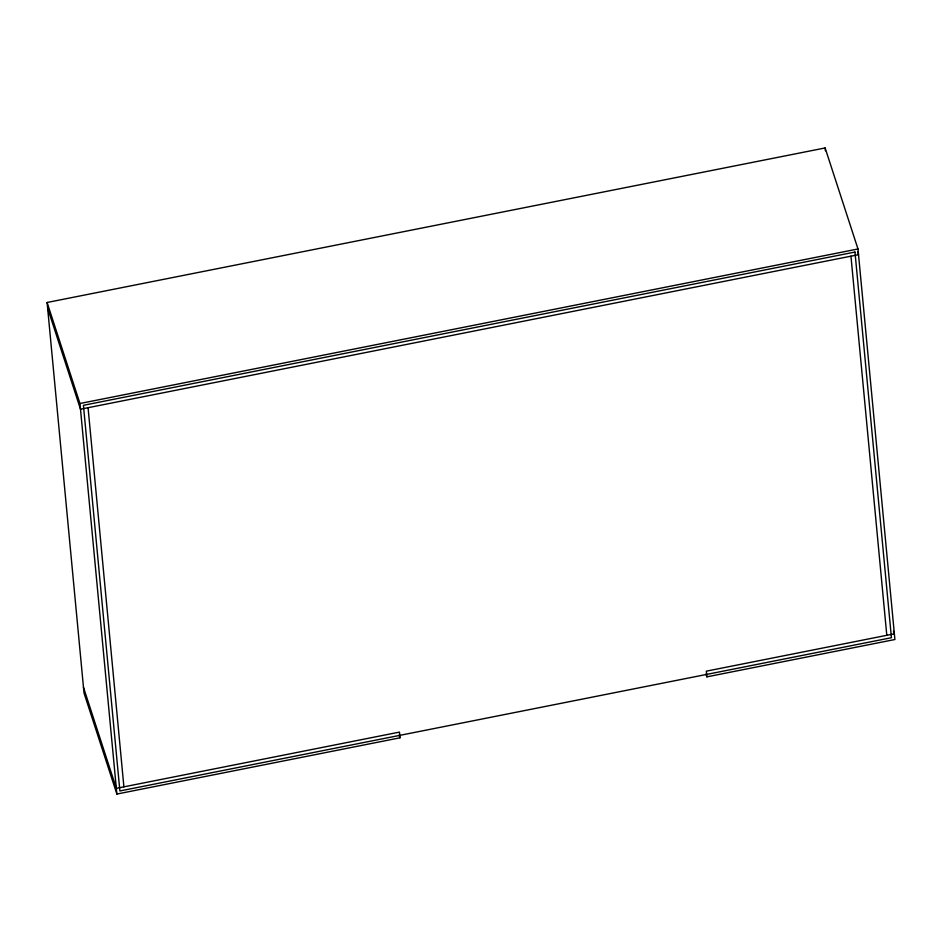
<?xml version="1.0" encoding="UTF-8"?>
<svg xmlns="http://www.w3.org/2000/svg" width="942" height="942" viewBox="0 0 942 942"><rect width="100%" height="100%" fill="white"/><g stroke="black" fill="none" stroke-linecap="round" stroke-linejoin="round"><path stroke-width="1.41" d="M83.473 687.33L116.337 788.348L399.455 732.111L399.985 737.81L116.879 794.047L84.015 693.029L47.1 302.488L825.121 147.953L857.985 248.971L894.9 639.512L706.877 676.851L705.982 674.083M47.1 302.488L79.952 403.506L857.985 248.971M857.62 251.903L858.527 254.67L80.494 409.205L47.642 308.187M893.463 631.046L894.358 633.813L706.335 671.163L706.877 676.851M399.09 735.043L399.985 737.81M850.956 256.177L886.799 635.32M825.121 147.953L825.392 150.802M88.065 407.698L123.897 786.841M79.952 403.506L116.879 794.047M854.971 252.056L83.426 405.307L119.881 790.962L891.426 637.71L854.971 252.056"/></g></svg>
